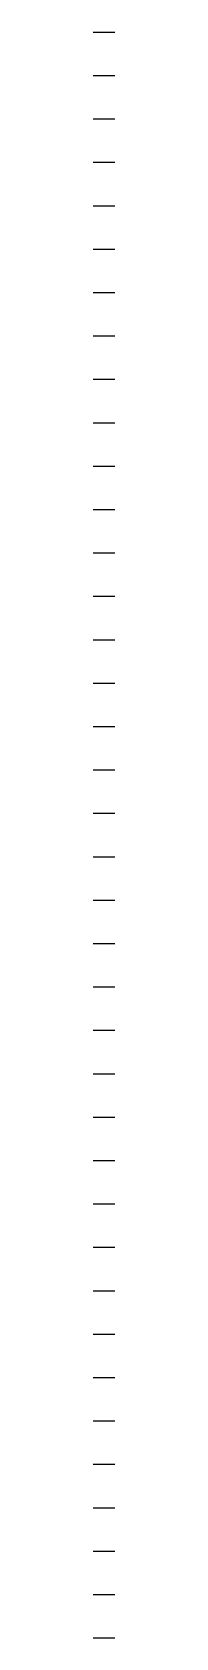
# Model space of a CAD drawing. Extents: x -13000 to 1294, y -4326 to 74.
# Drawn here: x -13000 to -12999, y 0 to 74 of the extents above.
import ezdxf

# ---------------------------------------------------------------- set-up
doc = ezdxf.new("R2010")
doc.units = 0
doc.layers.add('SARR_EDITAR', color=141, linetype='Continuous')

msp = doc.modelspace()

# ---------------------------------------------------------------- linework, layer by layer
at = {"layer": 'SARR_EDITAR'}
for p, q in [((-13000, 74), (-12999, 74)), ((-13000, 72), (-12999, 72)), ((-13000, 70), (-12999, 70)), ((-13000, 68), (-12999, 68)), ((-13000, 66), (-12999, 66)), ((-13000, 64), (-12999, 64)), ((-13000, 62), (-12999, 62)), ((-13000, 60), (-12999, 60)), ((-13000, 58), (-12999, 58)), ((-13000, 56), (-12999, 56)), ((-13000, 54), (-12999, 54)), ((-13000, 52), (-12999, 52)), ((-13000, 50), (-12999, 50)), ((-13000, 48), (-12999, 48)), ((-13000, 46), (-12999, 46)), ((-13000, 44), (-12999, 44)), ((-13000, 42), (-12999, 42)), ((-13000, 40), (-12999, 40)), ((-13000, 38), (-12999, 38)), ((-13000, 36), (-12999, 36)), ((-13000, 34), (-12999, 34)), ((-13000, 32), (-12999, 32)), ((-13000, 30), (-12999, 30)), ((-13000, 28), (-12999, 28)), ((-13000, 26), (-12999, 26)), ((-13000, 24), (-12999, 24)), ((-13000, 22), (-12999, 22)), ((-13000, 20), (-12999, 20)), ((-13000, 18), (-12999, 18)), ((-13000, 16), (-12999, 16)), ((-13000, 14), (-12999, 14)), ((-13000, 12), (-12999, 12)), ((-13000, 10), (-12999, 10)), ((-13000, 8), (-12999, 8)), ((-13000, 6), (-12999, 6)), ((-13000, 4), (-12999, 4)), ((-13000, 2), (-12999, 2)), ((-13000, 0), (-12999, 0))]:
    msp.add_line(p, q, dxfattribs=at)

doc.saveas('drawing.dxf')
